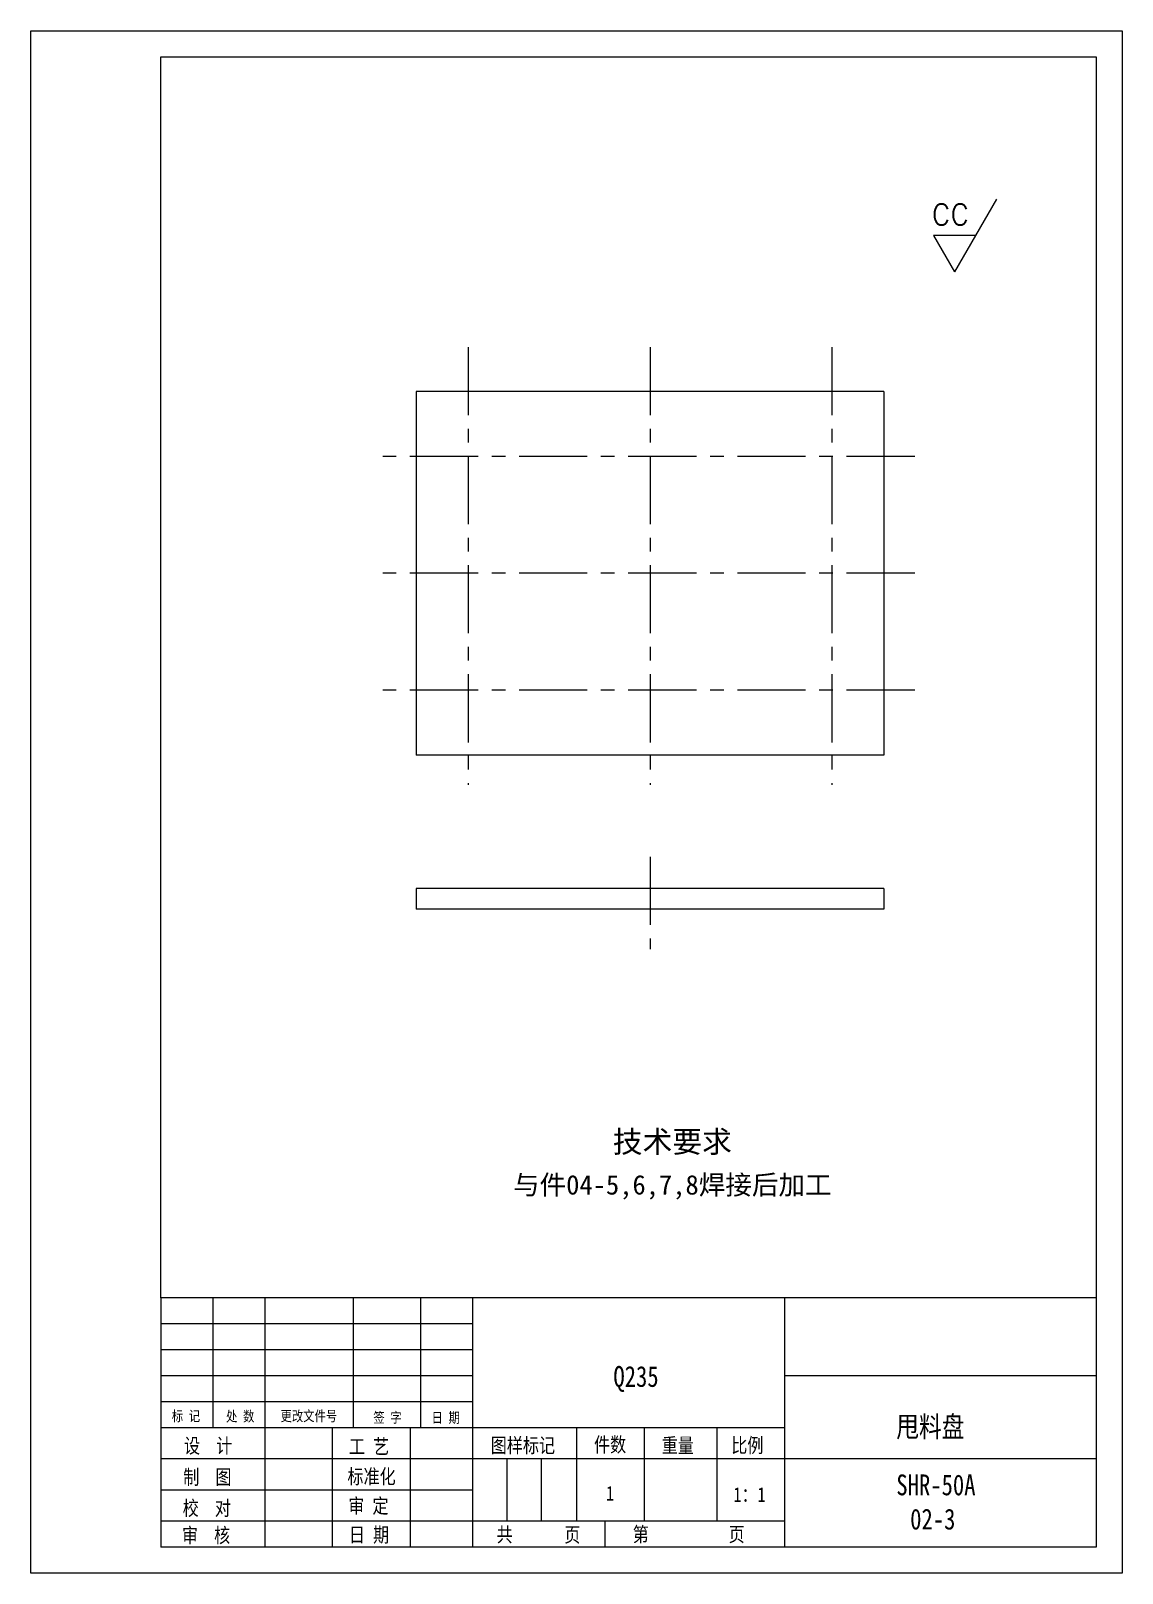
# Model space of a CAD drawing. Extents: x 346 to 556, y 136 to 433.
import ezdxf

# ---------------------------------------------------------------- set-up
doc = ezdxf.new("R2010")
doc.units = 0
doc.header["$LTSCALE"] = 10.5
doc.header["$MEASUREMENT"] = 0
doc.linetypes.add('CENTER', pattern=[2, 1.25, -0.25, 0.25, -0.25])
doc.layers.get('0').update_dxf_attribs({"color": 2, "linetype": 'CONTINUOUS'})
doc.layers.add('PART', color=3, linetype='CONTINUOUS')
doc.layers.add('SMPEN_THICK', color=7, linetype='CONTINUOUS')
doc.styles.add('HZDX', font='', dxfattribs={"width": 0.8, "height": 7.5})
doc.styles.get("Standard").update_dxf_attribs({"font": 'txt', "height": 3.75, "bigfont": 'hzfs'})
doc.styles.get('HZDX').set_extended_font_data('SimSun')

msp = doc.modelspace()

# ---------------------------------------------------------------- linework, layer by layer
for p, q in [((532.11, 400.25), (524.03, 386.25)), ((519.99, 393.25), (524.03, 386.25)), ((528.07, 393.25), (519.99, 393.25))]:
    msp.add_line(p, q)
at = {"layer": 'PART', "color": 6, "linetype": 'Continuous'}
for p, q in [((346.3, 432.65), (556.3, 432.65)), ((556.3, 432.65), (556.3, 135.65)), ((556.3, 135.65), (346.3, 135.65))]:
    msp.add_line(p, q, dxfattribs=at)
at = {"layer": 'PART', "color": 5, "linetype": 'Continuous'}
for p, q in [((371.3, 427.65), (551.3, 427.65)), ((551.3, 427.65), (551.3, 140.65)), ((371.3, 188.65), (371.3, 140.65)), ((551.3, 140.65), (371.3, 140.65))]:
    msp.add_line(p, q, dxfattribs=at)
at = {"layer": 'PART', "linetype": 'Continuous'}
for p, q in [((551.3, 188.65), (371.3, 188.65)), ((381.3, 188.65), (381.3, 163.65)), ((391.3, 188.65), (391.3, 140.65)), ((408.3, 188.65), (408.3, 163.65)), ((421.3, 188.65), (421.3, 163.65)), ((431.3, 188.65), (431.3, 140.65)), ((491.3, 188.65), (491.3, 140.65)), ((551.3, 173.65), (491.3, 173.65)), ((404.3, 163.65), (404.3, 140.65)), ((419.3, 163.65), (419.3, 140.65)), ((451.3, 163.65), (451.3, 145.65)), ((464.3, 163.65), (464.3, 145.65)), ((478.3, 163.65), (478.3, 145.65)), ((437.9, 157.65), (437.9, 145.65)), ((444.5, 157.65), (444.5, 145.65)), ((551.3, 157.65), (491.3, 157.65)), ((456.78, 145.65), (456.78, 140.65))]:
    msp.add_line(p, q, dxfattribs=at)
at = {"layer": 'SMPEN_THICK', "color": 6}
msp.add_line((346.3, 135.65), (346.3, 432.65), dxfattribs=at)
at = {"layer": 'SMPEN_THICK', "color": 5}
msp.add_line((371.3, 188.65), (371.3, 427.65), dxfattribs=at)
at = {"layer": 'SMPEN_THICK', "linetype": 'CENTER'}
for p, q in [((430.45, 371.76), (430.45, 287.44)), ((465.45, 371.76), (465.45, 287.44)), ((500.45, 371.76), (500.45, 287.44)), ((516.38, 350.69), (412.11, 350.69)), ((516.38, 328.19), (412.11, 328.19)), ((516.38, 305.69), (412.11, 305.69)), ((465.45, 273.61), (465.45, 255.83))]:
    msp.add_line(p, q, dxfattribs=at)
at = {"layer": 'SMPEN_THICK', "color": 4}
for p, q in [((510.45, 363.19), (420.45, 363.19)), ((420.45, 363.19), (420.45, 293.19)), ((510.45, 363.19), (510.45, 293.19)), ((510.45, 293.19), (420.45, 293.19)), ((510.45, 267.51), (420.45, 267.51)), ((420.45, 267.51), (420.45, 263.51)), ((510.45, 267.51), (510.45, 263.51)), ((510.45, 263.51), (420.45, 263.51))]:
    msp.add_line(p, q, dxfattribs=at)
at = {"layer": 'SMPEN_THICK'}
for p, q in [((431.3, 183.65), (371.3, 183.65)), ((431.3, 178.65), (371.3, 178.65)), ((431.3, 173.65), (371.3, 173.65)), ((431.3, 168.65), (371.3, 168.65)), ((491.3, 163.65), (371.3, 163.65)), ((491.3, 157.65), (371.3, 157.65)), ((431.3, 151.65), (371.3, 151.65)), ((491.3, 145.65), (371.3, 145.65))]:
    msp.add_line(p, q, dxfattribs=at)

# ---------------------------------------------------------------- texts
msp.add_text('CC', height=4).set_placement((519.65, 395.28))
at = {"color": 2, "linetype": 'ByBlock', "attachment_point": 5}
for s, insert, char_height in [('\\f仿宋_GB2312|b0|i0|c134|p49;技术要求', (469.74, 218.51), 4.2), ('\\f仿宋_GB2312|b0|i0|c134|p49;与件04-5,6,7,8焊接后加工', (469.74, 209.95), 3.75)]:
    msp.add_mtext(s, dxfattribs=dict(at, insert=insert, char_height=char_height))
at = {"layer": 'SMPEN_THICK', "style": 'HZDX', "width": 0.8}
for s, height, p in [('Q235', 4, (458.4, 171.53)), ('标 记', 2, (373.42, 164.92)), ('处 数', 2, (383.86, 164.86)), ('更改文件号', 2, (394.35, 164.92)), ('签 字', 2, (412.21, 164.62)), ('日 期', 2, (423.4, 164.6)), ('甩料盘', 4, (512.85, 161.84)), ('设  计', 2.835, (375.77, 158.77)), ('工 艺', 2.835, (407.52, 158.64)), ('图样标记', 2.835, (434.8, 158.84)), ('件数', 2.835, (454.67, 158.99)), ('重量', 2.835, (467.7, 158.84)), ('比例', 2.835, (481.09, 158.86)), ('制  图', 2.835, (375.63, 152.74)), ('标准化', 2.835, (407.22, 152.85)), ('SHR-50A', 4, (512.85, 150.65)), ('1', 2.83, (456.99, 149.61)), ('1：1', 2.835, (481.51, 149.37)), ('校  对', 2.835, (375.52, 146.76)), ('审 定', 2.835, (407.39, 147.19)), ('02-3', 4, (515.51, 144.06)), ('审  核', 2.835, (375.38, 141.53)), ('日 期', 2.835, (407.52, 141.63)), ('共', 2.83, (435.95, 141.68)), ('页', 2.83, (448.96, 141.62)), ('第', 2.83, (462.12, 141.72)), ('页', 2.83, (480.58, 141.72))]:
    msp.add_text(s, height=height, dxfattribs=at).set_placement(p)

doc.saveas('drawing.dxf')
